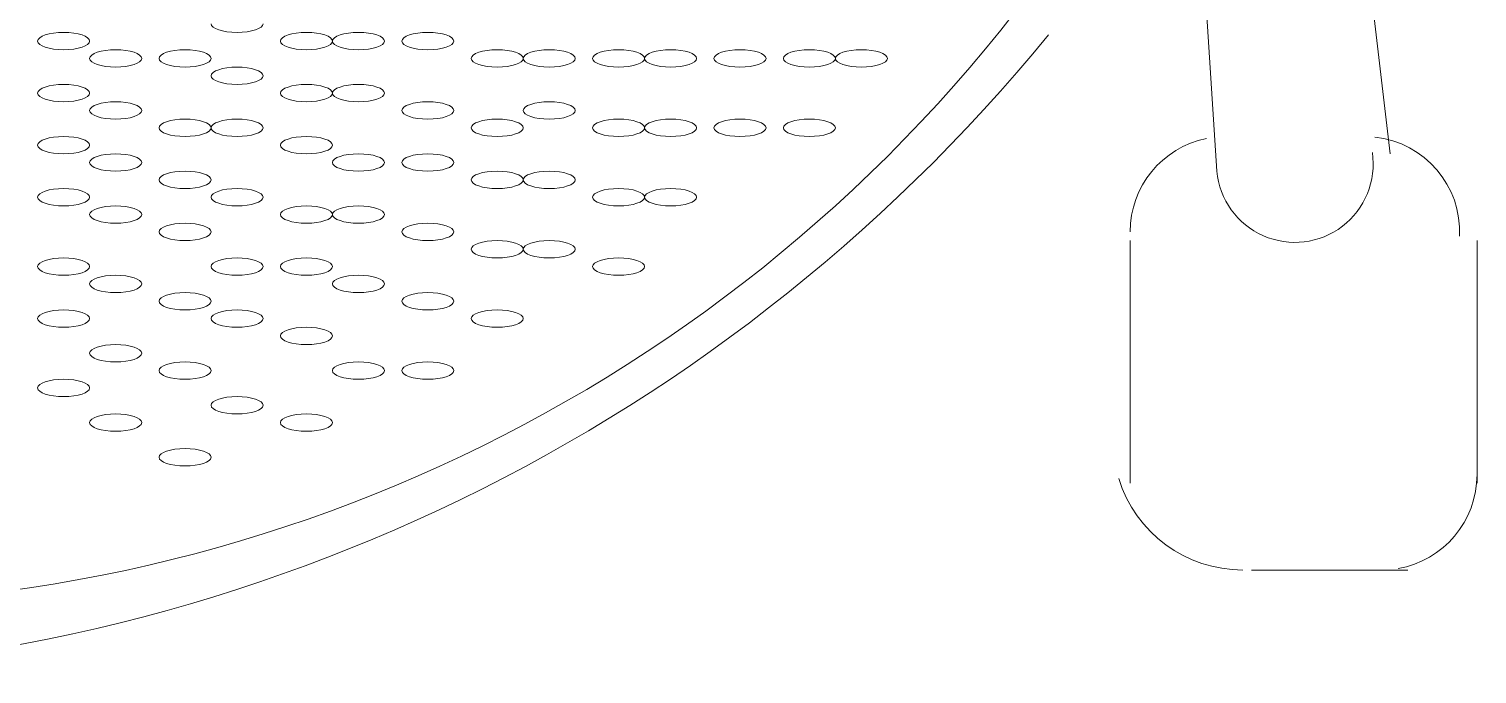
# Model space of a CAD drawing. Header units: metres. Extents: x 29 to 86.9, y -23.2 to 39.7.
# Drawn here: x 74.5335 to 74.7377, y -16.0036 to -15.9126 of the extents above; entities that cross this region are included whole.
import ezdxf

# ---------------------------------------------------------------- set-up
doc = ezdxf.new("R2010")
doc.units = ezdxf.units.M
doc.header["$LTSCALE"] = 100
doc.layers.get('0').update_dxf_attribs({"color": 254})
doc.layers.add('Arqui', color=8, linetype='Continuous', lineweight=0)

# ---------------------------------------------------------------- blocks, each defined once
blk = doc.blocks.new('A$C9582355f')
at = {"layer": 'Arqui'}
for points in [[(45.7427739327656, 7.233753511393843), (45.73299153276554, 7.316903911394093)], [(45.70608993276556, 7.187287111394198), (45.70608993276556, 7.221525511394248)], [(45.75500193276554, 7.221525511394248), (45.75500193276554, 7.187287111394198)], [(45.74521953276559, 7.175059111394148), (45.72320913276559, 7.175059111394148)]]:
    blk.add_lwpolyline(points, dxfattribs=at)
for points in [[(45.74024031242749, 7.233919795992279, -1.02790315791986), (45.71831793276561, 7.231307911394197), (45.71342673276553, 7.307121511394143)], [(45.31133446037353, 7.253904008137852, 0.2538010257354554), (45.50034955296559, 7.170920373601803, 0.2538010257352337), (45.68998460515758, 7.253904008137852)], [(45.30919018274955, 7.250555223602078, 0.2278580694966209), (45.50212297980562, 7.16040018499416, 0.2278580694966865), (45.69457448278155, 7.250555223602078)]]:
    blk.add_lwpolyline(points, format="xyb", dxfattribs=at)
for centre, radius, start, end in [((45.71954071822068, 7.222748313813099), 0.01345078545537189, 101.5740174143764, 180.0000103048978), ((45.73910553609522, 7.222748321567906), 0.01345079319678851, 357.3961639810364, 83.69936871721112), ((45.74155111452484, 7.188509914025872), 0.01345081824057894, 279.8768008790285, 359.9999887889057), ((45.72198634220211, 7.19340111578731), 0.01834200439344559, 197.3034382926337, 269.9999705224539)]:
    blk.add_arc(centre, radius, start, end, dxfattribs=at)
for points in [[(45.57647313276556, 7.252095511394145), (45.57647313276556, 7.251420183410119), (45.57811552435754, 7.250872711394095), (45.58014153276559, 7.250872711394095)], [(45.58014153276559, 7.250872711394095), (45.58216754117353, 7.250872711394095), (45.58380993276552, 7.251420183410119), (45.58380993276552, 7.252095511394145)], [(45.55568553276561, 7.250872711394095), (45.55365952435756, 7.250872711394095), (45.55201713276557, 7.250325239378071), (45.55201713276557, 7.249649911394044)], [(45.55201713276557, 7.249649911394044), (45.55201713276557, 7.248974583410018), (45.55365952435756, 7.248427111393994), (45.55568553276561, 7.248427111393994)], [(45.55935393276553, 7.249649911394044), (45.55935393276553, 7.250325239378071), (45.55771154117355, 7.250872711394095), (45.55568553276561, 7.250872711394095)], [(45.55568553276561, 7.248427111393994), (45.55771154117355, 7.248427111393994), (45.55935393276553, 7.248974583410018), (45.55935393276553, 7.249649911394044)], [(45.58992393276554, 7.250872711394095), (45.58789792435761, 7.250872711394095), (45.58625553276562, 7.250325239378071), (45.58625553276562, 7.249649911394044)], [(45.58625553276562, 7.249649911394044), (45.58625553276562, 7.248974583410018), (45.58789792435761, 7.248427111393994), (45.58992393276554, 7.248427111393994)], [(45.59359233276558, 7.249649911394044), (45.59359233276558, 7.250325239378071), (45.5919499411736, 7.250872711394095), (45.58992393276554, 7.250872711394095)], [(45.58992393276554, 7.248427111393994), (45.5919499411736, 7.248427111393994), (45.59359233276558, 7.248974583410018), (45.59359233276558, 7.249649911394044)], [(45.59726073276562, 7.250872711394095), (45.59523472435757, 7.250872711394095), (45.59359233276558, 7.250325239378071), (45.59359233276558, 7.249649911394044)], [(45.59359233276558, 7.249649911394044), (45.59359233276558, 7.248974583410018), (45.59523472435757, 7.248427111393994), (45.59726073276562, 7.248427111393994)], [(45.60092913276554, 7.249649911394044), (45.60092913276554, 7.250325239378071), (45.59928674117356, 7.250872711394095), (45.59726073276562, 7.250872711394095)], [(45.59726073276562, 7.248427111393994), (45.59928674117356, 7.248427111393994), (45.60092913276554, 7.248974583410018), (45.60092913276554, 7.249649911394044)], [(45.60704313276557, 7.250872711394095), (45.60501712435752, 7.250872711394095), (45.60337473276553, 7.250325239378071), (45.60337473276553, 7.249649911394044)], [(45.60337473276553, 7.249649911394044), (45.60337473276553, 7.248974583410018), (45.60501712435752, 7.248427111393994), (45.60704313276557, 7.248427111393994)], [(45.61071153276561, 7.249649911394044), (45.61071153276561, 7.250325239378071), (45.60906914117362, 7.250872711394095), (45.60704313276557, 7.250872711394095)], [(45.60704313276557, 7.248427111393994), (45.60906914117362, 7.248427111393994), (45.61071153276561, 7.248974583410018), (45.61071153276561, 7.249649911394044)], [(45.56302233276557, 7.248427111393994), (45.56099632435752, 7.248427111393994), (45.55935393276553, 7.24787963937797), (45.55935393276553, 7.247204311393943)], [(45.56669073276561, 7.247204311393943), (45.56669073276561, 7.24787963937797), (45.56504834117362, 7.248427111393994), (45.56302233276557, 7.248427111393994)], [(45.57280473276552, 7.248427111393994), (45.57077872435758, 7.248427111393994), (45.56913633276559, 7.24787963937797), (45.56913633276559, 7.247204311393943)], [(45.57647313276556, 7.247204311393943), (45.57647313276556, 7.24787963937797), (45.57483074117357, 7.248427111393994), (45.57280473276552, 7.248427111393994)], [(45.61682553276552, 7.248427111393994), (45.61479952435758, 7.248427111393994), (45.61315713276559, 7.24787963937797), (45.61315713276559, 7.247204311393943)], [(45.62049393276556, 7.247204311393943), (45.62049393276556, 7.24787963937797), (45.61885154117357, 7.248427111393994), (45.61682553276552, 7.248427111393994)], [(45.62416233276559, 7.248427111393994), (45.62213632435754, 7.248427111393994), (45.62049393276556, 7.24787963937797), (45.62049393276556, 7.247204311393943)], [(45.62783073276552, 7.247204311393943), (45.62783073276552, 7.24787963937797), (45.62618834117353, 7.248427111393994), (45.62416233276559, 7.248427111393994)], [(45.63394473276554, 7.248427111393994), (45.6319187243576, 7.248427111393994), (45.63027633276562, 7.24787963937797), (45.63027633276562, 7.247204311393943)], [(45.63761313276558, 7.247204311393943), (45.63761313276558, 7.24787963937797), (45.63597074117359, 7.248427111393994), (45.63394473276554, 7.248427111393994)], [(45.64128153276562, 7.248427111393994), (45.63925552435757, 7.248427111393994), (45.63761313276558, 7.24787963937797), (45.63761313276558, 7.247204311393943)], [(45.64494993276554, 7.247204311393943), (45.64494993276554, 7.24787963937797), (45.64330754117356, 7.248427111393994), (45.64128153276562, 7.248427111393994)], [(45.65106393276557, 7.248427111393994), (45.64903792435751, 7.248427111393994), (45.64739553276553, 7.24787963937797), (45.64739553276553, 7.247204311393943)], [(45.6547323327656, 7.247204311393943), (45.6547323327656, 7.24787963937797), (45.65308994117362, 7.248427111393994), (45.65106393276557, 7.248427111393994)], [(45.66084633276552, 7.248427111393994), (45.65882032435758, 7.248427111393994), (45.65717793276559, 7.24787963937797), (45.65717793276559, 7.247204311393943)], [(45.66451473276555, 7.247204311393943), (45.66451473276555, 7.24787963937797), (45.66287234117357, 7.248427111393994), (45.66084633276552, 7.248427111393994)], [(45.66818313276559, 7.248427111393994), (45.66615712435754, 7.248427111393994), (45.66451473276555, 7.24787963937797), (45.66451473276555, 7.247204311393943)], [(45.67185153276552, 7.247204311393943), (45.67185153276552, 7.24787963937797), (45.67020914117353, 7.248427111393994), (45.66818313276559, 7.248427111393994)], [(45.55935393276553, 7.247204311393943), (45.55935393276553, 7.246528983409917), (45.56099632435752, 7.245981511393893), (45.56302233276557, 7.245981511393893)], [(45.56302233276557, 7.245981511393893), (45.56504834117362, 7.245981511393893), (45.56669073276561, 7.246528983409917), (45.56669073276561, 7.247204311393943)], [(45.56913633276559, 7.247204311393943), (45.56913633276559, 7.246528983409917), (45.57077872435758, 7.245981511393893), (45.57280473276552, 7.245981511393893)], [(45.57280473276552, 7.245981511393893), (45.57483074117357, 7.245981511393893), (45.57647313276556, 7.246528983409917), (45.57647313276556, 7.247204311393943)], [(45.58014153276559, 7.245981511393893), (45.57811552435754, 7.245981511393893), (45.57647313276556, 7.245434039377869), (45.57647313276556, 7.244758711393843)], [(45.58380993276552, 7.244758711393843), (45.58380993276552, 7.245434039377869), (45.58216754117353, 7.245981511393893), (45.58014153276559, 7.245981511393893)], [(45.61315713276559, 7.247204311393943), (45.61315713276559, 7.246528983409917), (45.61479952435758, 7.245981511393893), (45.61682553276552, 7.245981511393893)], [(45.61682553276552, 7.245981511393893), (45.61885154117357, 7.245981511393893), (45.62049393276556, 7.246528983409917), (45.62049393276556, 7.247204311393943)], [(45.62049393276556, 7.247204311393943), (45.62049393276556, 7.246528983409917), (45.62213632435754, 7.245981511393893), (45.62416233276559, 7.245981511393893)], [(45.62416233276559, 7.245981511393893), (45.62618834117353, 7.245981511393893), (45.62783073276552, 7.246528983409917), (45.62783073276552, 7.247204311393943)], [(45.63027633276562, 7.247204311393943), (45.63027633276562, 7.246528983409917), (45.6319187243576, 7.245981511393893), (45.63394473276554, 7.245981511393893)], [(45.63394473276554, 7.245981511393893), (45.63597074117359, 7.245981511393893), (45.63761313276558, 7.246528983409917), (45.63761313276558, 7.247204311393943)], [(45.63761313276558, 7.247204311393943), (45.63761313276558, 7.246528983409917), (45.63925552435757, 7.245981511393893), (45.64128153276562, 7.245981511393893)], [(45.64128153276562, 7.245981511393893), (45.64330754117356, 7.245981511393893), (45.64494993276554, 7.246528983409917), (45.64494993276554, 7.247204311393943)], [(45.64739553276553, 7.247204311393943), (45.64739553276553, 7.246528983409917), (45.64903792435751, 7.245981511393893), (45.65106393276557, 7.245981511393893)], [(45.65106393276557, 7.245981511393893), (45.65308994117362, 7.245981511393893), (45.6547323327656, 7.246528983409917), (45.6547323327656, 7.247204311393943)], [(45.65717793276559, 7.247204311393943), (45.65717793276559, 7.246528983409917), (45.65882032435758, 7.245981511393893), (45.66084633276552, 7.245981511393893)], [(45.66084633276552, 7.245981511393893), (45.66287234117357, 7.245981511393893), (45.66451473276555, 7.246528983409917), (45.66451473276555, 7.247204311393943)], [(45.66451473276555, 7.247204311393943), (45.66451473276555, 7.246528983409917), (45.66615712435754, 7.245981511393893), (45.66818313276559, 7.245981511393893)], [(45.66818313276559, 7.245981511393893), (45.67020914117353, 7.245981511393893), (45.67185153276552, 7.246528983409917), (45.67185153276552, 7.247204311393943)], [(45.55568553276561, 7.243535911394247), (45.55365952435756, 7.243535911394247), (45.55201713276557, 7.242988439378223), (45.55201713276557, 7.242313111394196)], [(45.55935393276553, 7.242313111394196), (45.55935393276553, 7.242988439378223), (45.55771154117355, 7.243535911394247), (45.55568553276561, 7.243535911394247)], [(45.57647313276556, 7.244758711393843), (45.57647313276556, 7.244083383409816), (45.57811552435754, 7.243535911394247), (45.58014153276559, 7.243535911394247)], [(45.58014153276559, 7.243535911394247), (45.58216754117353, 7.243535911394247), (45.58380993276552, 7.244083383409816), (45.58380993276552, 7.244758711393843)], [(45.58992393276554, 7.243535911394247), (45.58789792435761, 7.243535911394247), (45.58625553276562, 7.242988439378223), (45.58625553276562, 7.242313111394196)], [(45.59359233276558, 7.242313111394196), (45.59359233276558, 7.242988439378223), (45.5919499411736, 7.243535911394247), (45.58992393276554, 7.243535911394247)], [(45.59726073276562, 7.243535911394247), (45.59523472435757, 7.243535911394247), (45.59359233276558, 7.242988439378223), (45.59359233276558, 7.242313111394196)], [(45.60092913276554, 7.242313111394196), (45.60092913276554, 7.242988439378223), (45.59928674117356, 7.243535911394247), (45.59726073276562, 7.243535911394247)], [(45.55201713276557, 7.242313111394196), (45.55201713276557, 7.24163778341017), (45.55365952435756, 7.241090311394146), (45.55568553276561, 7.241090311394146)], [(45.55568553276561, 7.241090311394146), (45.55771154117355, 7.241090311394146), (45.55935393276553, 7.24163778341017), (45.55935393276553, 7.242313111394196)], [(45.58625553276562, 7.242313111394196), (45.58625553276562, 7.24163778341017), (45.58789792435761, 7.241090311394146), (45.58992393276554, 7.241090311394146)], [(45.58992393276554, 7.241090311394146), (45.5919499411736, 7.241090311394146), (45.59359233276558, 7.24163778341017), (45.59359233276558, 7.242313111394196)], [(45.59359233276558, 7.242313111394196), (45.59359233276558, 7.24163778341017), (45.59523472435757, 7.241090311394146), (45.59726073276562, 7.241090311394146)], [(45.59726073276562, 7.241090311394146), (45.59928674117356, 7.241090311394146), (45.60092913276554, 7.24163778341017), (45.60092913276554, 7.242313111394196)], [(45.56302233276557, 7.241090311394146), (45.56099632435752, 7.241090311394146), (45.55935393276553, 7.240542839378122), (45.55935393276553, 7.239867511394095)], [(45.55935393276553, 7.239867511394095), (45.55935393276553, 7.239192183410069), (45.56099632435752, 7.238644711394045), (45.56302233276557, 7.238644711394045)], [(45.56669073276561, 7.239867511394095), (45.56669073276561, 7.240542839378122), (45.56504834117362, 7.241090311394146), (45.56302233276557, 7.241090311394146)], [(45.56302233276557, 7.238644711394045), (45.56504834117362, 7.238644711394045), (45.56669073276561, 7.239192183410069), (45.56669073276561, 7.239867511394095)], [(45.60704313276557, 7.241090311394146), (45.60501712435752, 7.241090311394146), (45.60337473276553, 7.240542839378122), (45.60337473276553, 7.239867511394095)], [(45.60337473276553, 7.239867511394095), (45.60337473276553, 7.239192183410069), (45.60501712435752, 7.238644711394045), (45.60704313276557, 7.238644711394045)], [(45.61071153276561, 7.239867511394095), (45.61071153276561, 7.240542839378122), (45.60906914117362, 7.241090311394146), (45.60704313276557, 7.241090311394146)], [(45.60704313276557, 7.238644711394045), (45.60906914117362, 7.238644711394045), (45.61071153276561, 7.239192183410069), (45.61071153276561, 7.239867511394095)], [(45.62416233276559, 7.241090311394146), (45.62213632435754, 7.241090311394146), (45.62049393276556, 7.240542839378122), (45.62049393276556, 7.239867511394095)], [(45.62049393276556, 7.239867511394095), (45.62049393276556, 7.239192183410069), (45.62213632435754, 7.238644711394045), (45.62416233276559, 7.238644711394045)], [(45.62783073276552, 7.239867511394095), (45.62783073276552, 7.240542839378122), (45.62618834117353, 7.241090311394146), (45.62416233276559, 7.241090311394146)], [(45.62416233276559, 7.238644711394045), (45.62618834117353, 7.238644711394045), (45.62783073276552, 7.239192183410069), (45.62783073276552, 7.239867511394095)], [(45.57280473276552, 7.238644711394045), (45.57077872435758, 7.238644711394045), (45.56913633276559, 7.238097239378021), (45.56913633276559, 7.237421911393994)], [(45.56913633276559, 7.237421911393994), (45.56913633276559, 7.236746583409968), (45.57077872435758, 7.236199111393944), (45.57280473276552, 7.236199111393944)], [(45.57647313276556, 7.237421911393994), (45.57647313276556, 7.238097239378021), (45.57483074117357, 7.238644711394045), (45.57280473276552, 7.238644711394045)], [(45.57280473276552, 7.236199111393944), (45.57483074117357, 7.236199111393944), (45.57647313276556, 7.236746583409968), (45.57647313276556, 7.237421911393994)], [(45.58014153276559, 7.238644711394045), (45.57811552435754, 7.238644711394045), (45.57647313276556, 7.238097239378021), (45.57647313276556, 7.237421911393994)], [(45.57647313276556, 7.237421911393994), (45.57647313276556, 7.236746583409968), (45.57811552435754, 7.236199111393944), (45.58014153276559, 7.236199111393944)], [(45.58380993276552, 7.237421911393994), (45.58380993276552, 7.238097239378021), (45.58216754117353, 7.238644711394045), (45.58014153276559, 7.238644711394045)], [(45.58014153276559, 7.236199111393944), (45.58216754117353, 7.236199111393944), (45.58380993276552, 7.236746583409968), (45.58380993276552, 7.237421911393994)], [(45.61682553276552, 7.238644711394045), (45.61479952435758, 7.238644711394045), (45.61315713276559, 7.238097239378021), (45.61315713276559, 7.237421911393994)], [(45.61315713276559, 7.237421911393994), (45.61315713276559, 7.236746583409968), (45.61479952435758, 7.236199111393944), (45.61682553276552, 7.236199111393944)], [(45.62049393276556, 7.237421911393994), (45.62049393276556, 7.238097239378021), (45.61885154117357, 7.238644711394045), (45.61682553276552, 7.238644711394045)], [(45.61682553276552, 7.236199111393944), (45.61885154117357, 7.236199111393944), (45.62049393276556, 7.236746583409968), (45.62049393276556, 7.237421911393994)], [(45.63394473276554, 7.238644711394045), (45.6319187243576, 7.238644711394045), (45.63027633276562, 7.238097239378021), (45.63027633276562, 7.237421911393994)], [(45.63027633276562, 7.237421911393994), (45.63027633276562, 7.236746583409968), (45.6319187243576, 7.236199111393944), (45.63394473276554, 7.236199111393944)], [(45.63761313276558, 7.237421911393994), (45.63761313276558, 7.238097239378021), (45.63597074117359, 7.238644711394045), (45.63394473276554, 7.238644711394045)], [(45.63394473276554, 7.236199111393944), (45.63597074117359, 7.236199111393944), (45.63761313276558, 7.236746583409968), (45.63761313276558, 7.237421911393994)], [(45.64128153276562, 7.238644711394045), (45.63925552435757, 7.238644711394045), (45.63761313276558, 7.238097239378021), (45.63761313276558, 7.237421911393994)], [(45.63761313276558, 7.237421911393994), (45.63761313276558, 7.236746583409968), (45.63925552435757, 7.236199111393944), (45.64128153276562, 7.236199111393944)], [(45.64494993276554, 7.237421911393994), (45.64494993276554, 7.238097239378021), (45.64330754117356, 7.238644711394045), (45.64128153276562, 7.238644711394045)], [(45.64128153276562, 7.236199111393944), (45.64330754117356, 7.236199111393944), (45.64494993276554, 7.236746583409968), (45.64494993276554, 7.237421911393994)], [(45.65106393276557, 7.238644711394045), (45.64903792435751, 7.238644711394045), (45.64739553276553, 7.238097239378021), (45.64739553276553, 7.237421911393994)], [(45.64739553276553, 7.237421911393994), (45.64739553276553, 7.236746583409968), (45.64903792435751, 7.236199111393944), (45.65106393276557, 7.236199111393944)], [(45.6547323327656, 7.237421911393994), (45.6547323327656, 7.238097239378021), (45.65308994117362, 7.238644711394045), (45.65106393276557, 7.238644711394045)], [(45.65106393276557, 7.236199111393944), (45.65308994117362, 7.236199111393944), (45.6547323327656, 7.236746583409968), (45.6547323327656, 7.237421911393994)], [(45.66084633276552, 7.238644711394045), (45.65882032435758, 7.238644711394045), (45.65717793276559, 7.238097239378021), (45.65717793276559, 7.237421911393994)], [(45.65717793276559, 7.237421911393994), (45.65717793276559, 7.236746583409968), (45.65882032435758, 7.236199111393944), (45.66084633276552, 7.236199111393944)], [(45.66451473276555, 7.237421911393994), (45.66451473276555, 7.238097239378021), (45.66287234117357, 7.238644711394045), (45.66084633276552, 7.238644711394045)], [(45.66084633276552, 7.236199111393944), (45.66287234117357, 7.236199111393944), (45.66451473276555, 7.236746583409968), (45.66451473276555, 7.237421911393994)], [(45.55568553276561, 7.236199111393944), (45.55365952435756, 7.236199111393944), (45.55201713276557, 7.23565163937792), (45.55201713276557, 7.234976311393893)], [(45.55935393276553, 7.234976311393893), (45.55935393276553, 7.23565163937792), (45.55771154117355, 7.236199111393944), (45.55568553276561, 7.236199111393944)], [(45.58992393276554, 7.236199111393944), (45.58789792435761, 7.236199111393944), (45.58625553276562, 7.23565163937792), (45.58625553276562, 7.234976311393893)], [(45.59359233276558, 7.234976311393893), (45.59359233276558, 7.23565163937792), (45.5919499411736, 7.236199111393944), (45.58992393276554, 7.236199111393944)], [(45.55201713276557, 7.234976311393893), (45.55201713276557, 7.234300983409867), (45.55365952435756, 7.233753511393843), (45.55568553276561, 7.233753511393843)], [(45.55568553276561, 7.233753511393843), (45.55771154117355, 7.233753511393843), (45.55935393276553, 7.234300983409867), (45.55935393276553, 7.234976311393893)], [(45.56302233276557, 7.233753511393843), (45.56099632435752, 7.233753511393843), (45.55935393276553, 7.233206039377819), (45.55935393276553, 7.232530711394247)], [(45.56669073276561, 7.232530711394247), (45.56669073276561, 7.233206039377819), (45.56504834117362, 7.233753511393843), (45.56302233276557, 7.233753511393843)], [(45.58625553276562, 7.234976311393893), (45.58625553276562, 7.234300983409867), (45.58789792435761, 7.233753511393843), (45.58992393276554, 7.233753511393843)], [(45.58992393276554, 7.233753511393843), (45.5919499411736, 7.233753511393843), (45.59359233276558, 7.234300983409867), (45.59359233276558, 7.234976311393893)], [(45.59726073276562, 7.233753511393843), (45.59523472435757, 7.233753511393843), (45.59359233276558, 7.233206039377819), (45.59359233276558, 7.232530711394247)], [(45.60092913276554, 7.232530711394247), (45.60092913276554, 7.233206039377819), (45.59928674117356, 7.233753511393843), (45.59726073276562, 7.233753511393843)], [(45.60704313276557, 7.233753511393843), (45.60501712435752, 7.233753511393843), (45.60337473276553, 7.233206039377819), (45.60337473276553, 7.232530711394247)], [(45.61071153276561, 7.232530711394247), (45.61071153276561, 7.233206039377819), (45.60906914117362, 7.233753511393843), (45.60704313276557, 7.233753511393843)], [(45.55935393276553, 7.232530711394247), (45.55935393276553, 7.23185538341022), (45.56099632435752, 7.231307911394197), (45.56302233276557, 7.231307911394197)], [(45.56302233276557, 7.231307911394197), (45.56504834117362, 7.231307911394197), (45.56669073276561, 7.23185538341022), (45.56669073276561, 7.232530711394247)], [(45.57280473276552, 7.231307911394197), (45.57077872435758, 7.231307911394197), (45.56913633276559, 7.230760439378173), (45.56913633276559, 7.230085111394146)], [(45.57647313276556, 7.230085111394146), (45.57647313276556, 7.230760439378173), (45.57483074117357, 7.231307911394197), (45.57280473276552, 7.231307911394197)], [(45.59359233276558, 7.232530711394247), (45.59359233276558, 7.23185538341022), (45.59523472435757, 7.231307911394197), (45.59726073276562, 7.231307911394197)], [(45.59726073276562, 7.231307911394197), (45.59928674117356, 7.231307911394197), (45.60092913276554, 7.23185538341022), (45.60092913276554, 7.232530711394247)], [(45.60337473276553, 7.232530711394247), (45.60337473276553, 7.23185538341022), (45.60501712435752, 7.231307911394197), (45.60704313276557, 7.231307911394197)], [(45.60704313276557, 7.231307911394197), (45.60906914117362, 7.231307911394197), (45.61071153276561, 7.23185538341022), (45.61071153276561, 7.232530711394247)], [(45.61682553276552, 7.231307911394197), (45.61479952435758, 7.231307911394197), (45.61315713276559, 7.230760439378173), (45.61315713276559, 7.230085111394146)], [(45.62049393276556, 7.230085111394146), (45.62049393276556, 7.230760439378173), (45.61885154117357, 7.231307911394197), (45.61682553276552, 7.231307911394197)], [(45.62416233276559, 7.231307911394197), (45.62213632435754, 7.231307911394197), (45.62049393276556, 7.230760439378173), (45.62049393276556, 7.230085111394146)], [(45.62783073276552, 7.230085111394146), (45.62783073276552, 7.230760439378173), (45.62618834117353, 7.231307911394197), (45.62416233276559, 7.231307911394197)], [(45.56913633276559, 7.230085111394146), (45.56913633276559, 7.229409783410119), (45.57077872435758, 7.228862311394096), (45.57280473276552, 7.228862311394096)], [(45.57280473276552, 7.228862311394096), (45.57483074117357, 7.228862311394096), (45.57647313276556, 7.229409783410119), (45.57647313276556, 7.230085111394146)], [(45.61315713276559, 7.230085111394146), (45.61315713276559, 7.229409783410119), (45.61479952435758, 7.228862311394096), (45.61682553276552, 7.228862311394096)], [(45.61682553276552, 7.228862311394096), (45.61885154117357, 7.228862311394096), (45.62049393276556, 7.229409783410119), (45.62049393276556, 7.230085111394146)], [(45.62049393276556, 7.230085111394146), (45.62049393276556, 7.229409783410119), (45.62213632435754, 7.228862311394096), (45.62416233276559, 7.228862311394096)], [(45.62416233276559, 7.228862311394096), (45.62618834117353, 7.228862311394096), (45.62783073276552, 7.229409783410119), (45.62783073276552, 7.230085111394146)], [(45.55568553276561, 7.228862311394096), (45.55365952435756, 7.228862311394096), (45.55201713276557, 7.228314839378072), (45.55201713276557, 7.227639511394045)], [(45.55201713276557, 7.227639511394045), (45.55201713276557, 7.226964183410018), (45.55365952435756, 7.226416711393995), (45.55568553276561, 7.226416711393995)], [(45.55935393276553, 7.227639511394045), (45.55935393276553, 7.228314839378072), (45.55771154117355, 7.228862311394096), (45.55568553276561, 7.228862311394096)], [(45.55568553276561, 7.226416711393995), (45.55771154117355, 7.226416711393995), (45.55935393276553, 7.226964183410018), (45.55935393276553, 7.227639511394045)], [(45.58014153276559, 7.228862311394096), (45.57811552435754, 7.228862311394096), (45.57647313276556, 7.228314839378072), (45.57647313276556, 7.227639511394045)], [(45.57647313276556, 7.227639511394045), (45.57647313276556, 7.226964183410018), (45.57811552435754, 7.226416711393995), (45.58014153276559, 7.226416711393995)], [(45.58380993276552, 7.227639511394045), (45.58380993276552, 7.228314839378072), (45.58216754117353, 7.228862311394096), (45.58014153276559, 7.228862311394096)], [(45.58014153276559, 7.226416711393995), (45.58216754117353, 7.226416711393995), (45.58380993276552, 7.226964183410018), (45.58380993276552, 7.227639511394045)], [(45.63394473276554, 7.228862311394096), (45.6319187243576, 7.228862311394096), (45.63027633276562, 7.228314839378072), (45.63027633276562, 7.227639511394045)], [(45.63027633276562, 7.227639511394045), (45.63027633276562, 7.226964183410018), (45.6319187243576, 7.226416711393995), (45.63394473276554, 7.226416711393995)], [(45.63761313276558, 7.227639511394045), (45.63761313276558, 7.228314839378072), (45.63597074117359, 7.228862311394096), (45.63394473276554, 7.228862311394096)], [(45.63394473276554, 7.226416711393995), (45.63597074117359, 7.226416711393995), (45.63761313276558, 7.226964183410018), (45.63761313276558, 7.227639511394045)], [(45.64128153276562, 7.228862311394096), (45.63925552435757, 7.228862311394096), (45.63761313276558, 7.228314839378072), (45.63761313276558, 7.227639511394045)], [(45.63761313276558, 7.227639511394045), (45.63761313276558, 7.226964183410018), (45.63925552435757, 7.226416711393995), (45.64128153276562, 7.226416711393995)], [(45.64494993276554, 7.227639511394045), (45.64494993276554, 7.228314839378072), (45.64330754117356, 7.228862311394096), (45.64128153276562, 7.228862311394096)], [(45.64128153276562, 7.226416711393995), (45.64330754117356, 7.226416711393995), (45.64494993276554, 7.226964183410018), (45.64494993276554, 7.227639511394045)], [(45.56302233276557, 7.226416711393995), (45.56099632435752, 7.226416711393995), (45.55935393276553, 7.225869239377971), (45.55935393276553, 7.225193911393944)], [(45.55935393276553, 7.225193911393944), (45.55935393276553, 7.224518583409917), (45.56099632435752, 7.223971111393894), (45.56302233276557, 7.223971111393894)], [(45.56669073276561, 7.225193911393944), (45.56669073276561, 7.225869239377971), (45.56504834117362, 7.226416711393995), (45.56302233276557, 7.226416711393995)], [(45.56302233276557, 7.223971111393894), (45.56504834117362, 7.223971111393894), (45.56669073276561, 7.224518583409917), (45.56669073276561, 7.225193911393944)], [(45.58992393276554, 7.226416711393995), (45.58789792435761, 7.226416711393995), (45.58625553276562, 7.225869239377971), (45.58625553276562, 7.225193911393944)], [(45.58625553276562, 7.225193911393944), (45.58625553276562, 7.224518583409917), (45.58789792435761, 7.223971111393894), (45.58992393276554, 7.223971111393894)], [(45.59359233276558, 7.225193911393944), (45.59359233276558, 7.225869239377971), (45.5919499411736, 7.226416711393995), (45.58992393276554, 7.226416711393995)], [(45.58992393276554, 7.223971111393894), (45.5919499411736, 7.223971111393894), (45.59359233276558, 7.224518583409917), (45.59359233276558, 7.225193911393944)], [(45.59726073276562, 7.226416711393995), (45.59523472435757, 7.226416711393995), (45.59359233276558, 7.225869239377971), (45.59359233276558, 7.225193911393944)], [(45.59359233276558, 7.225193911393944), (45.59359233276558, 7.224518583409917), (45.59523472435757, 7.223971111393894), (45.59726073276562, 7.223971111393894)], [(45.60092913276554, 7.225193911393944), (45.60092913276554, 7.225869239377971), (45.59928674117356, 7.226416711393995), (45.59726073276562, 7.226416711393995)], [(45.59726073276562, 7.223971111393894), (45.59928674117356, 7.223971111393894), (45.60092913276554, 7.224518583409917), (45.60092913276554, 7.225193911393944)], [(45.57280473276552, 7.223971111393894), (45.57077872435758, 7.223971111393894), (45.56913633276559, 7.22342363937787), (45.56913633276559, 7.222748311393843)], [(45.57647313276556, 7.222748311393843), (45.57647313276556, 7.22342363937787), (45.57483074117357, 7.223971111393894), (45.57280473276552, 7.223971111393894)], [(45.60704313276557, 7.223971111393894), (45.60501712435752, 7.223971111393894), (45.60337473276553, 7.22342363937787), (45.60337473276553, 7.222748311393843)], [(45.61071153276561, 7.222748311393843), (45.61071153276561, 7.22342363937787), (45.60906914117362, 7.223971111393894), (45.60704313276557, 7.223971111393894)], [(45.56913633276559, 7.222748311393843), (45.56913633276559, 7.222072983409817), (45.57077872435758, 7.221525511393793), (45.57280473276552, 7.221525511393793)], [(45.57280473276552, 7.221525511393793), (45.57483074117357, 7.221525511393793), (45.57647313276556, 7.222072983409817), (45.57647313276556, 7.222748311393843)], [(45.60337473276553, 7.222748311393843), (45.60337473276553, 7.222072983409817), (45.60501712435752, 7.221525511393793), (45.60704313276557, 7.221525511393793)], [(45.60704313276557, 7.221525511393793), (45.60906914117362, 7.221525511393793), (45.61071153276561, 7.222072983409817), (45.61071153276561, 7.222748311393843)], [(45.61682553276552, 7.221525511393793), (45.61479952435758, 7.221525511393793), (45.61315713276559, 7.220978039378224), (45.61315713276559, 7.220302711394197)], [(45.62049393276556, 7.220302711394197), (45.62049393276556, 7.220978039378224), (45.61885154117357, 7.221525511393793), (45.61682553276552, 7.221525511393793)], [(45.62416233276559, 7.221525511393793), (45.62213632435754, 7.221525511393793), (45.62049393276556, 7.220978039378224), (45.62049393276556, 7.220302711394197)], [(45.62783073276552, 7.220302711394197), (45.62783073276552, 7.220978039378224), (45.62618834117353, 7.221525511393793), (45.62416233276559, 7.221525511393793)], [(45.55568553276561, 7.219079911394147), (45.55365952435756, 7.219079911394147), (45.55201713276557, 7.218532439378123), (45.55201713276557, 7.217857111394096)], [(45.55935393276553, 7.217857111394096), (45.55935393276553, 7.218532439378123), (45.55771154117355, 7.219079911394147), (45.55568553276561, 7.219079911394147)], [(45.58014153276559, 7.219079911394147), (45.57811552435754, 7.219079911394147), (45.57647313276556, 7.218532439378123), (45.57647313276556, 7.217857111394096)], [(45.58380993276552, 7.217857111394096), (45.58380993276552, 7.218532439378123), (45.58216754117353, 7.219079911394147), (45.58014153276559, 7.219079911394147)], [(45.58992393276554, 7.219079911394147), (45.58789792435761, 7.219079911394147), (45.58625553276562, 7.218532439378123), (45.58625553276562, 7.217857111394096)], [(45.59359233276558, 7.217857111394096), (45.59359233276558, 7.218532439378123), (45.5919499411736, 7.219079911394147), (45.58992393276554, 7.219079911394147)], [(45.61315713276559, 7.220302711394197), (45.61315713276559, 7.21962738341017), (45.61479952435758, 7.219079911394147), (45.61682553276552, 7.219079911394147)], [(45.61682553276552, 7.219079911394147), (45.61885154117357, 7.219079911394147), (45.62049393276556, 7.21962738341017), (45.62049393276556, 7.220302711394197)], [(45.62049393276556, 7.220302711394197), (45.62049393276556, 7.21962738341017), (45.62213632435754, 7.219079911394147), (45.62416233276559, 7.219079911394147)], [(45.62416233276559, 7.219079911394147), (45.62618834117353, 7.219079911394147), (45.62783073276552, 7.21962738341017), (45.62783073276552, 7.220302711394197)], [(45.63394473276554, 7.219079911394147), (45.6319187243576, 7.219079911394147), (45.63027633276562, 7.218532439378123), (45.63027633276562, 7.217857111394096)], [(45.63761313276558, 7.217857111394096), (45.63761313276558, 7.218532439378123), (45.63597074117359, 7.219079911394147), (45.63394473276554, 7.219079911394147)], [(45.55201713276557, 7.217857111394096), (45.55201713276557, 7.217181783410069), (45.55365952435756, 7.216634311394046), (45.55568553276561, 7.216634311394046)], [(45.55568553276561, 7.216634311394046), (45.55771154117355, 7.216634311394046), (45.55935393276553, 7.217181783410069), (45.55935393276553, 7.217857111394096)], [(45.57647313276556, 7.217857111394096), (45.57647313276556, 7.217181783410069), (45.57811552435754, 7.216634311394046), (45.58014153276559, 7.216634311394046)], [(45.58014153276559, 7.216634311394046), (45.58216754117353, 7.216634311394046), (45.58380993276552, 7.217181783410069), (45.58380993276552, 7.217857111394096)], [(45.58625553276562, 7.217857111394096), (45.58625553276562, 7.217181783410069), (45.58789792435761, 7.216634311394046), (45.58992393276554, 7.216634311394046)], [(45.58992393276554, 7.216634311394046), (45.5919499411736, 7.216634311394046), (45.59359233276558, 7.217181783410069), (45.59359233276558, 7.217857111394096)], [(45.63027633276562, 7.217857111394096), (45.63027633276562, 7.217181783410069), (45.6319187243576, 7.216634311394046), (45.63394473276554, 7.216634311394046)], [(45.63394473276554, 7.216634311394046), (45.63597074117359, 7.216634311394046), (45.63761313276558, 7.217181783410069), (45.63761313276558, 7.217857111394096)], [(45.56302233276557, 7.216634311394046), (45.56099632435752, 7.216634311394046), (45.55935393276553, 7.216086839378022), (45.55935393276553, 7.215411511393995)], [(45.55935393276553, 7.215411511393995), (45.55935393276553, 7.214736183409968), (45.56099632435752, 7.214188711393945), (45.56302233276557, 7.214188711393945)], [(45.56669073276561, 7.215411511393995), (45.56669073276561, 7.216086839378022), (45.56504834117362, 7.216634311394046), (45.56302233276557, 7.216634311394046)], [(45.56302233276557, 7.214188711393945), (45.56504834117362, 7.214188711393945), (45.56669073276561, 7.214736183409968), (45.56669073276561, 7.215411511393995)], [(45.59726073276562, 7.216634311394046), (45.59523472435757, 7.216634311394046), (45.59359233276558, 7.216086839378022), (45.59359233276558, 7.215411511393995)], [(45.59359233276558, 7.215411511393995), (45.59359233276558, 7.214736183409968), (45.59523472435757, 7.214188711393945), (45.59726073276562, 7.214188711393945)], [(45.60092913276554, 7.215411511393995), (45.60092913276554, 7.216086839378022), (45.59928674117356, 7.216634311394046), (45.59726073276562, 7.216634311394046)], [(45.59726073276562, 7.214188711393945), (45.59928674117356, 7.214188711393945), (45.60092913276554, 7.214736183409968), (45.60092913276554, 7.215411511393995)], [(45.57280473276552, 7.214188711393945), (45.57077872435758, 7.214188711393945), (45.56913633276559, 7.213641239377921), (45.56913633276559, 7.212965911393894)], [(45.56913633276559, 7.212965911393894), (45.56913633276559, 7.212290583409867), (45.57077872435758, 7.211743111393844), (45.57280473276552, 7.211743111393844)], [(45.57647313276556, 7.212965911393894), (45.57647313276556, 7.213641239377921), (45.57483074117357, 7.214188711393945), (45.57280473276552, 7.214188711393945)], [(45.57280473276552, 7.211743111393844), (45.57483074117357, 7.211743111393844), (45.57647313276556, 7.212290583409867), (45.57647313276556, 7.212965911393894)], [(45.60704313276557, 7.214188711393945), (45.60501712435752, 7.214188711393945), (45.60337473276553, 7.213641239377921), (45.60337473276553, 7.212965911393894)], [(45.60337473276553, 7.212965911393894), (45.60337473276553, 7.212290583409867), (45.60501712435752, 7.211743111393844), (45.60704313276557, 7.211743111393844)], [(45.61071153276561, 7.212965911393894), (45.61071153276561, 7.213641239377921), (45.60906914117362, 7.214188711393945), (45.60704313276557, 7.214188711393945)], [(45.60704313276557, 7.211743111393844), (45.60906914117362, 7.211743111393844), (45.61071153276561, 7.212290583409867), (45.61071153276561, 7.212965911393894)], [(45.55568553276561, 7.211743111393844), (45.55365952435756, 7.211743111393844), (45.55201713276557, 7.21119563937782), (45.55201713276557, 7.210520311394248)], [(45.55935393276553, 7.210520311394248), (45.55935393276553, 7.21119563937782), (45.55771154117355, 7.211743111393844), (45.55568553276561, 7.211743111393844)], [(45.58014153276559, 7.211743111393844), (45.57811552435754, 7.211743111393844), (45.57647313276556, 7.21119563937782), (45.57647313276556, 7.210520311394248)], [(45.58380993276552, 7.210520311394248), (45.58380993276552, 7.21119563937782), (45.58216754117353, 7.211743111393844), (45.58014153276559, 7.211743111393844)], [(45.61682553276552, 7.211743111393844), (45.61479952435758, 7.211743111393844), (45.61315713276559, 7.21119563937782), (45.61315713276559, 7.210520311394248)], [(45.62049393276556, 7.210520311394248), (45.62049393276556, 7.21119563937782), (45.61885154117357, 7.211743111393844), (45.61682553276552, 7.211743111393844)], [(45.55201713276557, 7.210520311394248), (45.55201713276557, 7.209844983410221), (45.55365952435756, 7.209297511394197), (45.55568553276561, 7.209297511394197)], [(45.55568553276561, 7.209297511394197), (45.55771154117355, 7.209297511394197), (45.55935393276553, 7.209844983410221), (45.55935393276553, 7.210520311394248)], [(45.57647313276556, 7.210520311394248), (45.57647313276556, 7.209844983410221), (45.57811552435754, 7.209297511394197), (45.58014153276559, 7.209297511394197)], [(45.58014153276559, 7.209297511394197), (45.58216754117353, 7.209297511394197), (45.58380993276552, 7.209844983410221), (45.58380993276552, 7.210520311394248)], [(45.58992393276554, 7.209297511394197), (45.58789792435761, 7.209297511394197), (45.58625553276562, 7.208750039378174), (45.58625553276562, 7.208074711394147)], [(45.59359233276558, 7.208074711394147), (45.59359233276558, 7.208750039378174), (45.5919499411736, 7.209297511394197), (45.58992393276554, 7.209297511394197)], [(45.61315713276559, 7.210520311394248), (45.61315713276559, 7.209844983410221), (45.61479952435758, 7.209297511394197), (45.61682553276552, 7.209297511394197)], [(45.61682553276552, 7.209297511394197), (45.61885154117357, 7.209297511394197), (45.62049393276556, 7.209844983410221), (45.62049393276556, 7.210520311394248)], [(45.56302233276557, 7.206851911394097), (45.56099632435752, 7.206851911394097), (45.55935393276553, 7.206304439378073), (45.55935393276553, 7.205629111394046)], [(45.56669073276561, 7.205629111394046), (45.56669073276561, 7.206304439378073), (45.56504834117362, 7.206851911394097), (45.56302233276557, 7.206851911394097)], [(45.58625553276562, 7.208074711394147), (45.58625553276562, 7.20739938341012), (45.58789792435761, 7.206851911394097), (45.58992393276554, 7.206851911394097)], [(45.58992393276554, 7.206851911394097), (45.5919499411736, 7.206851911394097), (45.59359233276558, 7.20739938341012), (45.59359233276558, 7.208074711394147)], [(45.55935393276553, 7.205629111394046), (45.55935393276553, 7.204953783410019), (45.56099632435752, 7.204406311393996), (45.56302233276557, 7.204406311393996)], [(45.56302233276557, 7.204406311393996), (45.56504834117362, 7.204406311393996), (45.56669073276561, 7.204953783410019), (45.56669073276561, 7.205629111394046)], [(45.57280473276552, 7.204406311393996), (45.57077872435758, 7.204406311393996), (45.56913633276559, 7.203858839377972), (45.56913633276559, 7.203183511393945)], [(45.56913633276559, 7.203183511393945), (45.56913633276559, 7.202508183409918), (45.57077872435758, 7.201960711393895), (45.57280473276552, 7.201960711393895)], [(45.57647313276556, 7.203183511393945), (45.57647313276556, 7.203858839377972), (45.57483074117357, 7.204406311393996), (45.57280473276552, 7.204406311393996)], [(45.57280473276552, 7.201960711393895), (45.57483074117357, 7.201960711393895), (45.57647313276556, 7.202508183409918), (45.57647313276556, 7.203183511393945)], [(45.59726073276562, 7.204406311393996), (45.59523472435757, 7.204406311393996), (45.59359233276558, 7.203858839377972), (45.59359233276558, 7.203183511393945)], [(45.59359233276558, 7.203183511393945), (45.59359233276558, 7.202508183409918), (45.59523472435757, 7.201960711393895), (45.59726073276562, 7.201960711393895)], [(45.60092913276554, 7.203183511393945), (45.60092913276554, 7.203858839377972), (45.59928674117356, 7.204406311393996), (45.59726073276562, 7.204406311393996)], [(45.59726073276562, 7.201960711393895), (45.59928674117356, 7.201960711393895), (45.60092913276554, 7.202508183409918), (45.60092913276554, 7.203183511393945)], [(45.60704313276557, 7.204406311393996), (45.60501712435752, 7.204406311393996), (45.60337473276553, 7.203858839377972), (45.60337473276553, 7.203183511393945)], [(45.60337473276553, 7.203183511393945), (45.60337473276553, 7.202508183409918), (45.60501712435752, 7.201960711393895), (45.60704313276557, 7.201960711393895)], [(45.61071153276561, 7.203183511393945), (45.61071153276561, 7.203858839377972), (45.60906914117362, 7.204406311393996), (45.60704313276557, 7.204406311393996)], [(45.60704313276557, 7.201960711393895), (45.60906914117362, 7.201960711393895), (45.61071153276561, 7.202508183409918), (45.61071153276561, 7.203183511393945)], [(45.55568553276561, 7.201960711393895), (45.55365952435756, 7.201960711393895), (45.55201713276557, 7.201413239377871), (45.55201713276557, 7.200737911393844)], [(45.55201713276557, 7.200737911393844), (45.55201713276557, 7.200062583409817), (45.55365952435756, 7.199515111393794), (45.55568553276561, 7.199515111393794)], [(45.55935393276553, 7.200737911393844), (45.55935393276553, 7.201413239377871), (45.55771154117355, 7.201960711393895), (45.55568553276561, 7.201960711393895)], [(45.55568553276561, 7.199515111393794), (45.55771154117355, 7.199515111393794), (45.55935393276553, 7.200062583409817), (45.55935393276553, 7.200737911393844)], [(45.58014153276559, 7.199515111393794), (45.57811552435754, 7.199515111393794), (45.57647313276556, 7.198967639378225), (45.57647313276556, 7.198292311394198)], [(45.58380993276552, 7.198292311394198), (45.58380993276552, 7.198967639378225), (45.58216754117353, 7.199515111393794), (45.58014153276559, 7.199515111393794)], [(45.56302233276557, 7.197069511394147), (45.56099632435752, 7.197069511394147), (45.55935393276553, 7.196522039378124), (45.55935393276553, 7.195846711394097)], [(45.56669073276561, 7.195846711394097), (45.56669073276561, 7.196522039378124), (45.56504834117362, 7.197069511394147), (45.56302233276557, 7.197069511394147)], [(45.57647313276556, 7.198292311394198), (45.57647313276556, 7.197616983410171), (45.57811552435754, 7.197069511394147), (45.58014153276559, 7.197069511394147)], [(45.58014153276559, 7.197069511394147), (45.58216754117353, 7.197069511394147), (45.58380993276552, 7.197616983410171), (45.58380993276552, 7.198292311394198)], [(45.58992393276554, 7.197069511394147), (45.58789792435761, 7.197069511394147), (45.58625553276562, 7.196522039378124), (45.58625553276562, 7.195846711394097)], [(45.59359233276558, 7.195846711394097), (45.59359233276558, 7.196522039378124), (45.5919499411736, 7.197069511394147), (45.58992393276554, 7.197069511394147)], [(45.55935393276553, 7.195846711394097), (45.55935393276553, 7.19517138341007), (45.56099632435752, 7.194623911394046), (45.56302233276557, 7.194623911394046)], [(45.56302233276557, 7.194623911394046), (45.56504834117362, 7.194623911394046), (45.56669073276561, 7.19517138341007), (45.56669073276561, 7.195846711394097)], [(45.58625553276562, 7.195846711394097), (45.58625553276562, 7.19517138341007), (45.58789792435761, 7.194623911394046), (45.58992393276554, 7.194623911394046)], [(45.58992393276554, 7.194623911394046), (45.5919499411736, 7.194623911394046), (45.59359233276558, 7.19517138341007), (45.59359233276558, 7.195846711394097)], [(45.57280473276552, 7.192178311393945), (45.57077872435758, 7.192178311393945), (45.56913633276559, 7.191630839377922), (45.56913633276559, 7.190955511393895)], [(45.56913633276559, 7.190955511393895), (45.56913633276559, 7.190280183409868), (45.57077872435758, 7.189732711393845), (45.57280473276552, 7.189732711393845)], [(45.57647313276556, 7.190955511393895), (45.57647313276556, 7.191630839377922), (45.57483074117357, 7.192178311393945), (45.57280473276552, 7.192178311393945)], [(45.57280473276552, 7.189732711393845), (45.57483074117357, 7.189732711393845), (45.57647313276556, 7.190280183409868), (45.57647313276556, 7.190955511393895)]]:
    blk.add_open_spline(points, degree=3, dxfattribs=at)

msp = doc.modelspace()

# ---------------------------------------------------------------- block references
msp.add_blockref('A$C9582355f', (28.98266172889876, -23.16396569870889))

doc.saveas('drawing.dxf')
